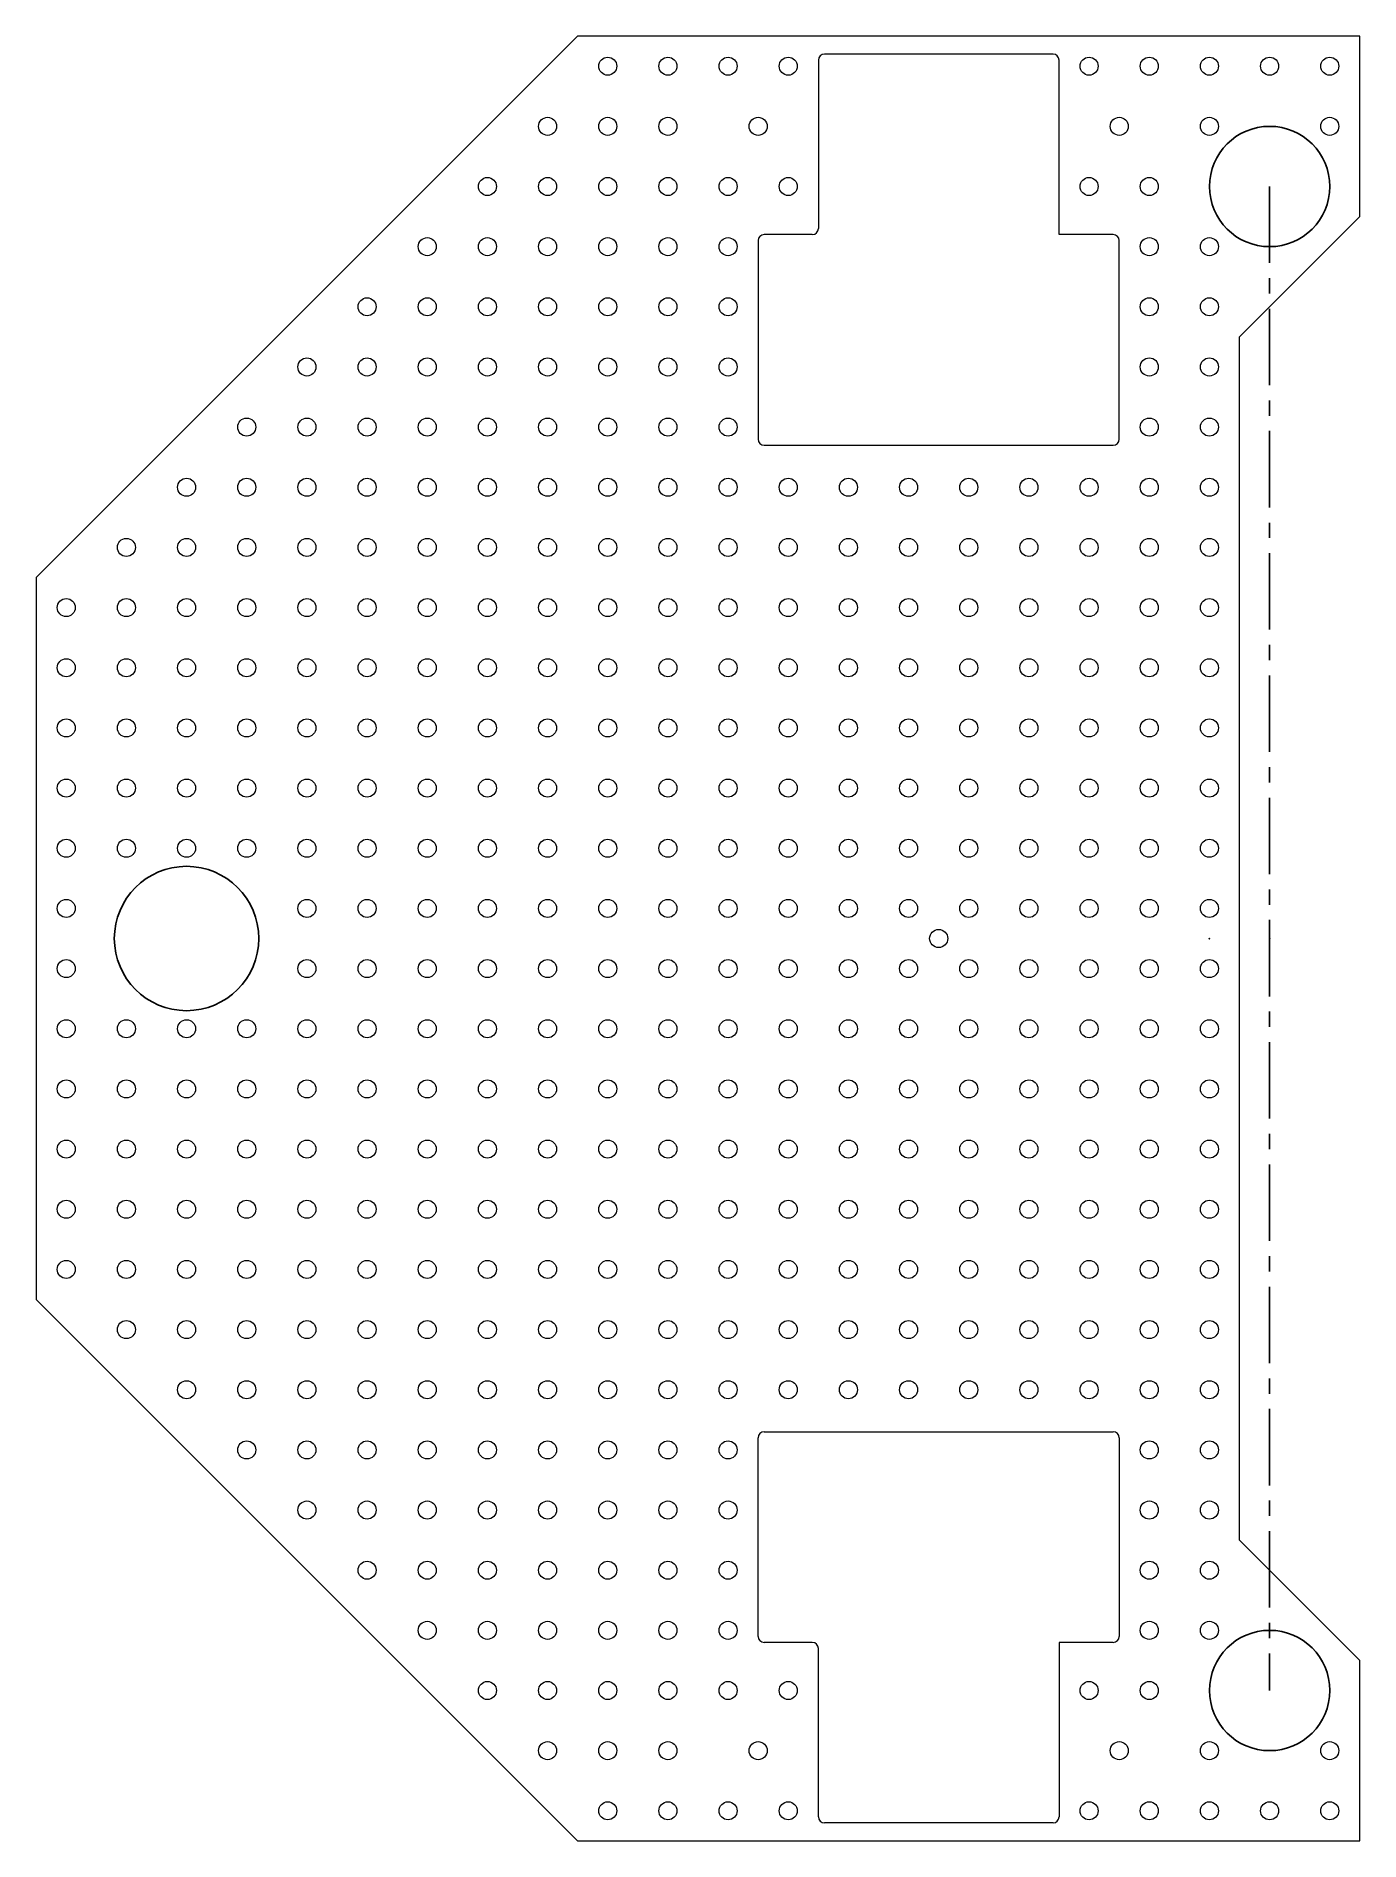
# Model space of a CAD drawing. Header units: millimetres. Extents: x -150 to 70, y -150 to 150.
import ezdxf

# ---------------------------------------------------------------- set-up
doc = ezdxf.new("R2010")
doc.units = ezdxf.units.MM
doc.header["$PDSIZE"] = -1
doc.linetypes.add('CENTERX2', pattern=[20.32, 12.7, -2.54, 2.54, -2.54])

msp = doc.modelspace()

# ---------------------------------------------------------------- linework, layer by layer
at = {"color": 7, "linetype": 'Continuous', "lineweight": 15}
for p, q in [((-60, 150), (-150, 60)), ((70, 150), (-60, 150)), ((70, 120), (70, 150)), ((19, 147), (-19, 147)), ((-20, 146), (-20, 118)), ((20, 117), (20, 146)), ((50, 100), (70, 120)), ((-21, 117), (-29, 117)), ((29, 117), (20, 117)), ((-30, 116), (-30, 83)), ((30, 83), (30, 116)), ((50, -100), (50, 100)), ((-29, 82), (29, 82)), ((-150, 60), (-150, -60)), ((-150, -60), (-60, -150)), ((-30, -116), (-30, -83)), ((-29, -82), (29, -82)), ((30, -83), (30, -116)), ((70, -120), (50, -100)), ((-21, -117), (-29, -117)), ((20, -117), (20, -146)), ((29, -117), (20, -117)), ((-20, -146), (-20, -118)), ((70, -150), (70, -120)), ((19, -147), (-19, -147)), ((-60, -150), (70, -150))]:
    msp.add_line(p, q, dxfattribs=at)
at = {"color": 7, "linetype": 'CENTERX2'}
msp.add_line((55, 125), (55, -125), dxfattribs=at)
at = {"color": 7, "linetype": 'Continuous', "lineweight": 15}
for centre, radius in [((-55, 145), 1.5), ((-45, 145), 1.5), ((-35, 145), 1.5), ((-25, 145), 1.5), ((25, 145), 1.5), ((35, 145), 1.5), ((45, 145), 1.5), ((55, 145), 1.5), ((65, 145), 1.5), ((-65, 135), 1.5), ((-55, 135), 1.5), ((-45, 135), 1.5), ((-30, 135), 1.5), ((30, 135), 1.5), ((45, 135), 1.5), ((55, 125), 10), ((65, 135), 1.5), ((-75, 125), 1.5), ((-65, 125), 1.5), ((-55, 125), 1.5), ((-45, 125), 1.5), ((-35, 125), 1.5), ((-25, 125), 1.5), ((25, 125), 1.5), ((35, 125), 1.5), ((-85, 115), 1.5), ((-75, 115), 1.5), ((-65, 115), 1.5), ((-55, 115), 1.5), ((-45, 115), 1.5), ((-35, 115), 1.5), ((35, 115), 1.5), ((45, 115), 1.5), ((-95, 105), 1.5), ((-85, 105), 1.5), ((-75, 105), 1.5), ((-65, 105), 1.5), ((-55, 105), 1.5), ((-45, 105), 1.5), ((-35, 105), 1.5), ((35, 105), 1.5), ((45, 105), 1.5), ((-105, 95), 1.5), ((-95, 95), 1.5), ((-85, 95), 1.5), ((-75, 95), 1.5), ((-65, 95), 1.5), ((-55, 95), 1.5), ((-45, 95), 1.5), ((-35, 95), 1.5), ((35, 95), 1.5), ((45, 95), 1.5), ((-115, 85), 1.5), ((-105, 85), 1.5), ((-95, 85), 1.5), ((-85, 85), 1.5), ((-75, 85), 1.5), ((-65, 85), 1.5), ((-55, 85), 1.5), ((-45, 85), 1.5), ((-35, 85), 1.5), ((35, 85), 1.5), ((45, 85), 1.5), ((-125, 75), 1.5), ((-115, 75), 1.5), ((-105, 75), 1.5), ((-95, 75), 1.5), ((-85, 75), 1.5), ((-75, 75), 1.5), ((-65, 75), 1.5), ((-55, 75), 1.5), ((-45, 75), 1.5), ((-35, 75), 1.5), ((-25, 75), 1.5), ((-15, 75), 1.5), ((-5, 75), 1.5), ((5, 75), 1.5), ((15, 75), 1.5), ((25, 75), 1.5), ((35, 75), 1.5), ((45, 75), 1.5), ((-135, 65), 1.5), ((-125, 65), 1.5), ((-115, 65), 1.5), ((-105, 65), 1.5), ((-95, 65), 1.5), ((-85, 65), 1.5), ((-75, 65), 1.5), ((-65, 65), 1.5), ((-55, 65), 1.5), ((-45, 65), 1.5), ((-35, 65), 1.5), ((-25, 65), 1.5), ((-15, 65), 1.5), ((-5, 65), 1.5), ((5, 65), 1.5), ((15, 65), 1.5), ((25, 65), 1.5), ((35, 65), 1.5), ((45, 65), 1.5), ((-145, 55), 1.5), ((-135, 55), 1.5), ((-125, 55), 1.5), ((-115, 55), 1.5), ((-105, 55), 1.5), ((-95, 55), 1.5), ((-85, 55), 1.5), ((-75, 55), 1.5), ((-65, 55), 1.5), ((-55, 55), 1.5), ((-45, 55), 1.5), ((-35, 55), 1.5), ((-25, 55), 1.5), ((-15, 55), 1.5), ((-5, 55), 1.5), ((5, 55), 1.5), ((15, 55), 1.5), ((25, 55), 1.5), ((35, 55), 1.5), ((45, 55), 1.5), ((-145, 45), 1.5), ((-135, 45), 1.5), ((-125, 45), 1.5), ((-115, 45), 1.5), ((-105, 45), 1.5), ((-95, 45), 1.5), ((-85, 45), 1.5), ((-75, 45), 1.5), ((-65, 45), 1.5), ((-55, 45), 1.5), ((-45, 45), 1.5), ((-35, 45), 1.5), ((-25, 45), 1.5), ((-15, 45), 1.5), ((-5, 45), 1.5), ((5, 45), 1.5), ((15, 45), 1.5), ((25, 45), 1.5), ((35, 45), 1.5), ((45, 45), 1.5), ((-145, 35), 1.5), ((-135, 35), 1.5), ((-125, 35), 1.5), ((-115, 35), 1.5), ((-105, 35), 1.5), ((-95, 35), 1.5), ((-85, 35), 1.5), ((-75, 35), 1.5), ((-65, 35), 1.5), ((-55, 35), 1.5), ((-45, 35), 1.5), ((-35, 35), 1.5), ((-25, 35), 1.5), ((-15, 35), 1.5), ((-5, 35), 1.5), ((5, 35), 1.5), ((15, 35), 1.5), ((25, 35), 1.5), ((35, 35), 1.5), ((45, 35), 1.5), ((-145, 25), 1.5), ((-135, 25), 1.5), ((-125, 25), 1.5), ((-115, 25), 1.5), ((-105, 25), 1.5), ((-95, 25), 1.5), ((-85, 25), 1.5), ((-75, 25), 1.5), ((-65, 25), 1.5), ((-55, 25), 1.5), ((-45, 25), 1.5), ((-35, 25), 1.5), ((-25, 25), 1.5), ((-15, 25), 1.5), ((-5, 25), 1.5), ((5, 25), 1.5), ((15, 25), 1.5), ((25, 25), 1.5), ((35, 25), 1.5), ((45, 25), 1.5), ((-145, 15), 1.5), ((-135, 15), 1.5), ((-125, 15), 1.5), ((-115, 15), 1.5), ((-105, 15), 1.5), ((-95, 15), 1.5), ((-85, 15), 1.5), ((-75, 15), 1.5), ((-65, 15), 1.5), ((-55, 15), 1.5), ((-45, 15), 1.5), ((-35, 15), 1.5), ((-25, 15), 1.5), ((-15, 15), 1.5), ((-5, 15), 1.5), ((5, 15), 1.5), ((15, 15), 1.5), ((25, 15), 1.5), ((35, 15), 1.5), ((45, 15), 1.5), ((-125, 0), 12), ((-145, 5), 1.5), ((-105, 5), 1.5), ((-95, 5), 1.5), ((-85, 5), 1.5), ((-75, 5), 1.5), ((-65, 5), 1.5), ((-55, 5), 1.5), ((-45, 5), 1.5), ((-35, 5), 1.5), ((-25, 5), 1.5), ((-15, 5), 1.5), ((-5, 5), 1.5), ((5, 5), 1.5), ((15, 5), 1.5), ((25, 5), 1.5), ((35, 5), 1.5), ((45, 5), 1.5), ((0, 0), 1.5), ((-145, -5), 1.5), ((-105, -5), 1.5), ((-95, -5), 1.5), ((-85, -5), 1.5), ((-75, -5), 1.5), ((-65, -5), 1.5), ((-55, -5), 1.5), ((-45, -5), 1.5), ((-35, -5), 1.5), ((-25, -5), 1.5), ((-15, -5), 1.5), ((-5, -5), 1.5), ((5, -5), 1.5), ((15, -5), 1.5), ((25, -5), 1.5), ((35, -5), 1.5), ((45, -5), 1.5), ((-145, -15), 1.5), ((-135, -15), 1.5), ((-125, -15), 1.5), ((-115, -15), 1.5), ((-105, -15), 1.5), ((-95, -15), 1.5), ((-85, -15), 1.5), ((-75, -15), 1.5), ((-65, -15), 1.5), ((-55, -15), 1.5), ((-45, -15), 1.5), ((-35, -15), 1.5), ((-25, -15), 1.5), ((-15, -15), 1.5), ((-5, -15), 1.5), ((5, -15), 1.5), ((15, -15), 1.5), ((25, -15), 1.5), ((35, -15), 1.5), ((45, -15), 1.5), ((-145, -25), 1.5), ((-135, -25), 1.5), ((-125, -25), 1.5), ((-115, -25), 1.5), ((-105, -25), 1.5), ((-95, -25), 1.5), ((-85, -25), 1.5), ((-75, -25), 1.5), ((-65, -25), 1.5), ((-55, -25), 1.5), ((-45, -25), 1.5), ((-35, -25), 1.5), ((-25, -25), 1.5), ((-15, -25), 1.5), ((-5, -25), 1.5), ((5, -25), 1.5), ((15, -25), 1.5), ((25, -25), 1.5), ((35, -25), 1.5), ((45, -25), 1.5), ((-145, -35), 1.5), ((-135, -35), 1.5), ((-125, -35), 1.5), ((-115, -35), 1.5), ((-105, -35), 1.5), ((-95, -35), 1.5), ((-85, -35), 1.5), ((-75, -35), 1.5), ((-65, -35), 1.5), ((-55, -35), 1.5), ((-45, -35), 1.5), ((-35, -35), 1.5), ((-25, -35), 1.5), ((-15, -35), 1.5), ((-5, -35), 1.5), ((5, -35), 1.5), ((15, -35), 1.5), ((25, -35), 1.5), ((35, -35), 1.5), ((45, -35), 1.5), ((-145, -45), 1.5), ((-135, -45), 1.5), ((-125, -45), 1.5), ((-115, -45), 1.5), ((-105, -45), 1.5), ((-95, -45), 1.5), ((-85, -45), 1.5), ((-75, -45), 1.5), ((-65, -45), 1.5), ((-55, -45), 1.5), ((-45, -45), 1.5), ((-35, -45), 1.5), ((-25, -45), 1.5), ((-15, -45), 1.5), ((-5, -45), 1.5), ((5, -45), 1.5), ((15, -45), 1.5), ((25, -45), 1.5), ((35, -45), 1.5), ((45, -45), 1.5), ((-145, -55), 1.5), ((-135, -55), 1.5), ((-125, -55), 1.5), ((-115, -55), 1.5), ((-105, -55), 1.5), ((-95, -55), 1.5), ((-85, -55), 1.5), ((-75, -55), 1.5), ((-65, -55), 1.5), ((-55, -55), 1.5), ((-45, -55), 1.5), ((-35, -55), 1.5), ((-25, -55), 1.5), ((-15, -55), 1.5), ((-5, -55), 1.5), ((5, -55), 1.5), ((15, -55), 1.5), ((25, -55), 1.5), ((35, -55), 1.5), ((45, -55), 1.5), ((-135, -65), 1.5), ((-125, -65), 1.5), ((-115, -65), 1.5), ((-105, -65), 1.5), ((-95, -65), 1.5), ((-85, -65), 1.5), ((-75, -65), 1.5), ((-65, -65), 1.5), ((-55, -65), 1.5), ((-45, -65), 1.5), ((-35, -65), 1.5), ((-25, -65), 1.5), ((-15, -65), 1.5), ((-5, -65), 1.5), ((5, -65), 1.5), ((15, -65), 1.5), ((25, -65), 1.5), ((35, -65), 1.5), ((45, -65), 1.5), ((-125, -75), 1.5), ((-115, -75), 1.5), ((-105, -75), 1.5), ((-95, -75), 1.5), ((-85, -75), 1.5), ((-75, -75), 1.5), ((-65, -75), 1.5), ((-55, -75), 1.5), ((-45, -75), 1.5), ((-35, -75), 1.5), ((-25, -75), 1.5), ((-15, -75), 1.5), ((-5, -75), 1.5), ((5, -75), 1.5), ((15, -75), 1.5), ((25, -75), 1.5), ((35, -75), 1.5), ((45, -75), 1.5), ((-115, -85), 1.5), ((-105, -85), 1.5), ((-95, -85), 1.5), ((-85, -85), 1.5), ((-75, -85), 1.5), ((-65, -85), 1.5), ((-55, -85), 1.5), ((-45, -85), 1.5), ((-35, -85), 1.5), ((35, -85), 1.5), ((45, -85), 1.5), ((-105, -95), 1.5), ((-95, -95), 1.5), ((-85, -95), 1.5), ((-75, -95), 1.5), ((-65, -95), 1.5), ((-55, -95), 1.5), ((-45, -95), 1.5), ((-35, -95), 1.5), ((35, -95), 1.5), ((45, -95), 1.5), ((-95, -105), 1.5), ((-85, -105), 1.5), ((-75, -105), 1.5), ((-65, -105), 1.5), ((-55, -105), 1.5), ((-45, -105), 1.5), ((-35, -105), 1.5), ((35, -105), 1.5), ((45, -105), 1.5), ((-85, -115), 1.5), ((-75, -115), 1.5), ((-65, -115), 1.5), ((-55, -115), 1.5), ((-45, -115), 1.5), ((-35, -115), 1.5), ((35, -115), 1.5), ((45, -115), 1.5), ((55, -125), 10), ((-75, -125), 1.5), ((-65, -125), 1.5), ((-55, -125), 1.5), ((-45, -125), 1.5), ((-35, -125), 1.5), ((-25, -125), 1.5), ((25, -125), 1.5), ((35, -125), 1.5), ((-65, -135), 1.5), ((-55, -135), 1.5), ((-45, -135), 1.5), ((-30, -135), 1.5), ((30, -135), 1.5), ((45, -135), 1.5), ((65, -135), 1.5), ((-55, -145), 1.5), ((-45, -145), 1.5), ((-35, -145), 1.5), ((-25, -145), 1.5), ((25, -145), 1.5), ((35, -145), 1.5), ((45, -145), 1.5), ((55, -145), 1.5), ((65, -145), 1.5)]:
    msp.add_circle(centre, radius, dxfattribs=at)
at = {"color": 7, "linetype": 'Continuous'}
for centre, radius in [((55, 125), 10), ((-125, 0), 12), ((55, -125), 10)]:
    msp.add_circle(centre, radius, dxfattribs=at)
at = {"color": 7, "linetype": 'Continuous', "lineweight": 15}
for centre, start, end in [((-19, 146), 90, 180), ((19, 146), 0, 90), ((-29, 116), 90, 180), ((-21, 118), 270, 0), ((29, 116), 0, 90), ((-29, 83), 180, 270), ((29, 83), 270, 0), ((-29, -83), 90, 180), ((29, -83), 0, 90), ((-29, -116), 180, 270), ((-21, -118), 0, 90), ((29, -116), 270, 0), ((-19, -146), 180, 270), ((19, -146), 270, 360)]:
    msp.add_arc(centre, 1, start, end, dxfattribs=at)
at = {"color": 7, "linetype": 'Continuous'}
for p in [(45, 0), (55, 0)]:
    msp.add_point(p, dxfattribs=at)

doc.saveas('drawing.dxf')
